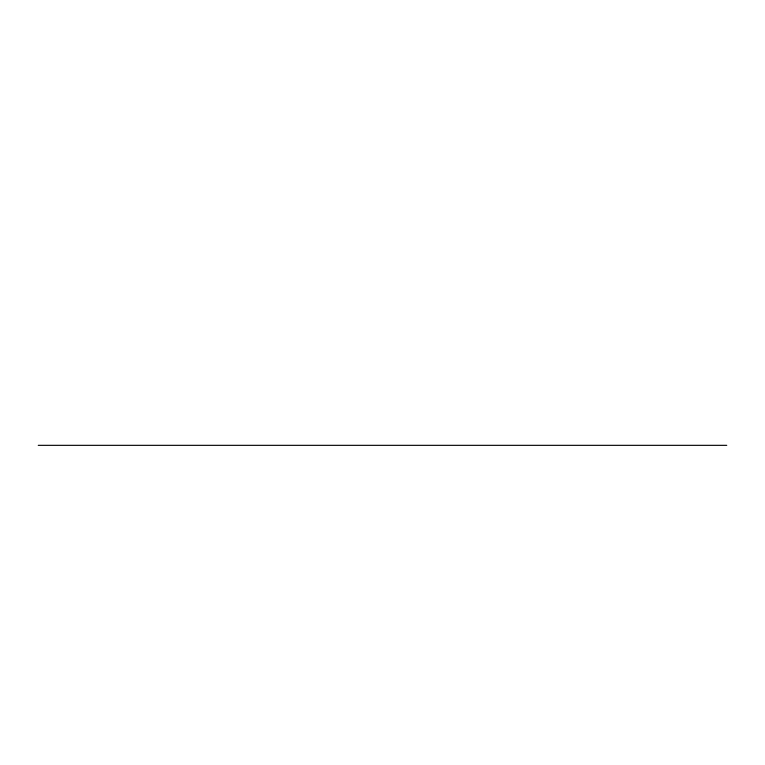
<?xml version="1.0" encoding="UTF-8"?>
<svg xmlns="http://www.w3.org/2000/svg" width="765" height="765" viewBox="0 0 765 765"><rect width="100%" height="100%" fill="white"/><g stroke="black" fill="none" stroke-linecap="round" stroke-linejoin="round"><path stroke-width="1.15" d="M38.25 445.335L726.75 445.335"/></g></svg>
